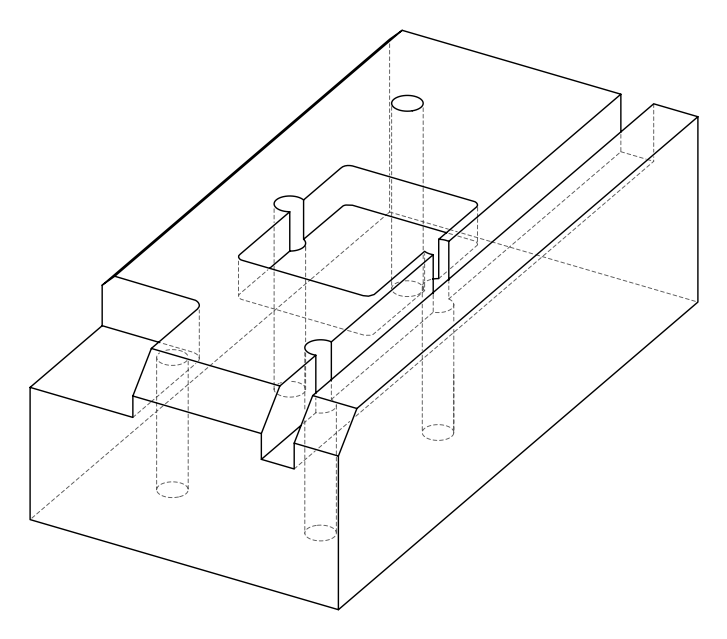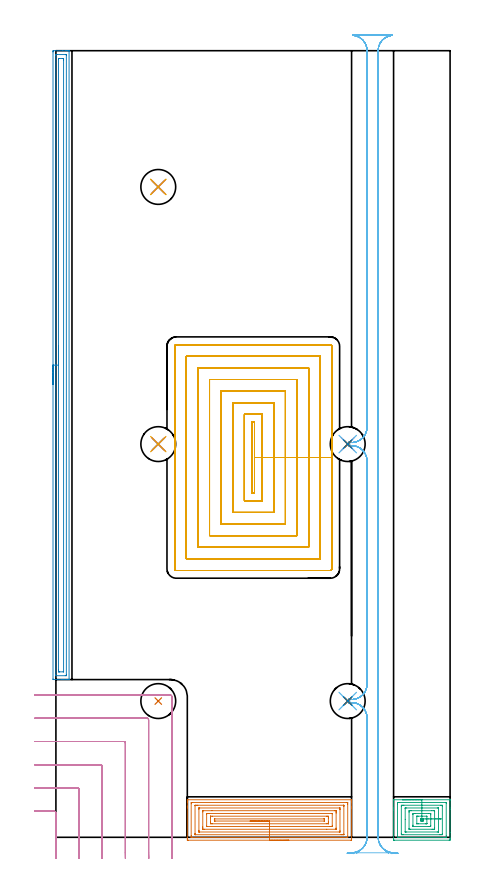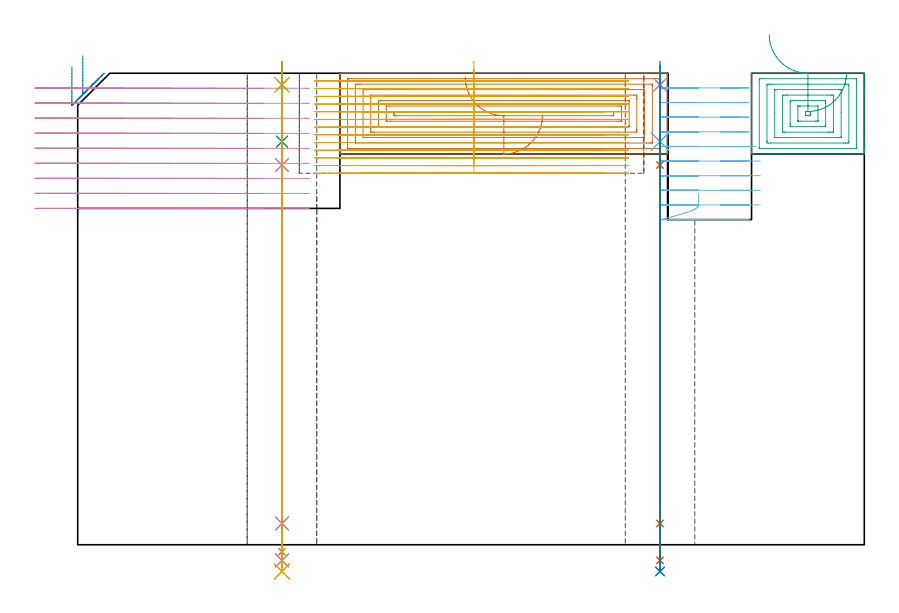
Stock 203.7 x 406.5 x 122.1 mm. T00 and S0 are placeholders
(PLAN: 23 operations, 17 tool changes, 101.3 min)
(1 AREA_MILL | FG_CHAMFER_SURFACE | UGT0205_001 | 5.72 min | 22029 mm3)
(2 AREA_MILL_1 | FG_CHAMFER_SURFACE_1 | UGT0205_001 | 8.03 min | 11369 mm3)
(3 AREA_MILL_2 | FG_CHAMFER_SURFACE_2 | UGT0205_001 | 2.15 min | 8118 mm3)
(4 MILL_CORNER_NOTCH_RECTANGULAR | CORNER_NOTCH_RECTANGULAR | NXT0201_012 | Follow Part, ap 4, ae 75% | 11.6 min | 191202 mm3)
(5 MILL_RECTANGULAR_POCKET | POCKET_RECTANGULAR_STRAIGHT | NXT0201_009 | Follow Part, ap 2, ae 75% | 49.89 min | 287664 mm3)
(6 MILL_RECTANGULAR_SLOT | SLOT_RECTANGULAR | NXT0201_012 | Follow Part, ap 4, ae 75% | 18.47 min | 340801 mm3)
(7 INDEXABLE_INSERT_DRILL_THROUGH_HOLE_FROM_SOLID | STEP1HOLE | NXT0302_007 | 0.37 min | 22157 mm3)
(8 SPOT_DRILL | STEP1HOLE_1 | NXT0321_9005460120000 | 0.05 min | 0 mm3)
(9 SPOT_DRILL_1 | STEP1HOLE_2 | NXT0321_9005460120000 | 0.05 min | 186 mm3)
(10 SPOT_DRILL_2 | STEP1HOLE_3 | NXT0321_9005460120000 | 0.05 min | 0 mm3)
(11 SPOT_DRILL_3 | STEP1HOLE_4 | NXT0321_9005460120000 | 0.05 min | 113 mm3)
(12 DRILL_BLIND_HOLE_INTO_CENTER | STEP1HOLE_1 | NXT0301_089 | 0.08 min | 0 mm3)
(13 GUN_DRILL_THROUGH_HOLE | STEP1HOLE_1 | UGT0307_008 | 0.61 min | 8080 mm3)
(14 DRILL_TO_ENLARGE_THROUGH_HOLE | STEP1HOLE_1 | UGT0301_046 | 0.53 min | 13999 mm3)
(15 DRILL_BLIND_HOLE_INTO_CENTER_1 | STEP1HOLE_2 | NXT0301_089 | 0.08 min | 1491 mm3)
(16 GUN_DRILL_THROUGH_HOLE_1 | STEP1HOLE_2 | UGT0307_008 | 0.61 min | 9973 mm3)
(17 DRILL_TO_ENLARGE_THROUGH_HOLE_1 | STEP1HOLE_2 | UGT0301_046 | 0.53 min | 18081 mm3)
(18 DRILL_BLIND_HOLE_INTO_CENTER_2 | STEP1HOLE_3 | NXT0301_089 | 0.08 min | 0 mm3)
(19 GUN_DRILL_THROUGH_HOLE_2 | STEP1HOLE_3 | UGT0307_008 | 0.61 min | 7971 mm3)
(20 DRILL_TO_ENLARGE_THROUGH_HOLE_2 | STEP1HOLE_3 | UGT0301_046 | 0.53 min | 13704 mm3)
(21 DRILL_BLIND_HOLE_INTO_CENTER_3 | STEP1HOLE_4 | NXT0301_089 | 0.08 min | 1562 mm3)
(22 GUN_DRILL_THROUGH_HOLE_3 | STEP1HOLE_4 | UGT0307_008 | 0.61 min | 10034 mm3)
(23 DRILL_TO_ENLARGE_THROUGH_HOLE_3 | STEP1HOLE_4 | UGT0301_046 | 0.53 min | 19232 mm3)
(TOOL UGT0205_001 | Chamfer Mill 20 x 3 x 45 deg. | D20 FL50 Z2)
(TOOL NXT0201_012 | ENDMILL 16mm [2P460-1600-NA 1630] | D16 FL38 Z6)
(TOOL NXT0201_009 | ENDMILL 8mm [2P460-0800-NA 1630] | D8 FL26 Z6)
(TOOL NXT0302_007 | Index. Insert Drill 18mm [880-D1800L25-05] | D18 PA176 FL90 Z2)
(TOOL NXT0321_9005460120000 | NC Spot Drill, 142deg, 12mm, Carbide, Uncoated | D12 PA142 FL30 Z2)
(TOOL NXT0301_089 | Carbide Drill 11.8mm [860.1-1180-035A1-MM 2214] | D11.8 PA140 FL55 Z2)
(TOOL UGT0307_008 | Gun Drill 11 mm | D11 PA130 FL24 Z1)
(TOOL UGT0301_046 | Twist Drill 18 mm | D18 PA118 FL130 Z2)
(OP 1 AREA_MILL)
G17 G21 G94 G90
T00 M6
G54
G17 G0 G90 X120.35 Y-1.5 S1061 M3
G43 Z132.1 H0
Z111.2
G94 G1 X120.312 Z110.328 F250.
X120.198 Z109.463
X120.009 Z108.612
X119.747 Z107.78
X119.413 Z106.974
X119.01 Z106.2
X118.542 Z105.464
X118.01 Z104.772
X117.421 Z104.129
X116.778 Z103.54
X116.086 Z103.008
X115.35 Z102.54
X114.576 Z102.137
X113.77 Z101.803
X112.938 Z101.541
X112.086 Z101.352
X111.222 Z101.238
X110.35 Z101.2
X68.482 Y-1.499 Z101.201
X67.907 Y-1.491 Z101.205
X67.903 Y-1.46 Z101.237
X67.901 Y-0.879 Z101.818
X67.9 Y-0.295 Z102.402
Y15.205 Z117.899
Y15.824 Z118.521
Y16.098 Z118.795
Y17.886 Z120.581
Y18.435 Z121.134
Y19.019 Z121.717
X67.907 Y19.349 Z122.041
X67.91 Y19.397 Z122.088
X68.037 Y19.4 Z122.1
X152.663
X152.79 Y19.397 Z122.088
X152.799 Y19.35 Z122.041
Y19.347 Z122.038
X152.8 Y19.018 Z121.717
Y18.435 Z121.134
Y17.886 Z120.581
Y15.824 Z118.521
Y15.205 Z117.899
Y-0.879 Z101.818
X152.798 Y-1.191 Z101.506
X152.79 Y-1.492 Z101.205
X152.49 Y-1.499 Z101.199
X110.35 Y-1.5 Z101.2
Y-0.086 Z102.614
X70.264
X70.164 Y-0.085 Z102.615
X69.965 Y-0.081 Z102.619
X69.914 Y-0.079 Z102.621
X69.91 Y-0.068 Z102.632
X69.905 Y-0.038 Z102.663
X69.902 Y0.014 Z102.714
X69.9 Y0.379 Z103.079
Y0.908 Z103.608
X69.901 Y17.356 Z120.056
X69.908 Y17.886 Z120.586
X69.91 Y17.97 Z120.67
X70.065 Y17.979 Z120.679
X70.166 Y17.984 Z120.684
X70.264 Y17.985 Z120.685
X150.436
X150.536
X150.735 Y17.981 Z120.681
X150.786 Y17.979 Z120.679
X150.79 Y17.968 Z120.668
X150.795 Y17.937 Z120.637
X150.798 Y17.886 Z120.586
X150.8 Y17.521 Z120.221
Y16.992 Z119.692
X150.799 Y0.544 Z103.244
X150.792 Y0.014 Z102.714
X150.79 Y-0.07 Z102.63
X150.635 Y-0.08 Z102.62
X150.534 Y-0.084 Z102.616
X150.436 Y-0.085 Z102.615
X110.35 Y-0.086 Z102.614
Y1.328 Z104.028
X71.978 Y1.329 Z104.029
X71.937 Y1.33 Z104.03
X71.915 Y1.332 Z104.032
X71.911 Y1.333 Z104.033
X71.908 Y1.364 Z104.064
X71.902 Y1.656 Z104.356
X71.9 Y1.802 Z104.502
Y1.948 Z104.648
Y16.244 Z118.944
X71.902 Y16.39 Z119.09
X71.906 Y16.487 Z119.187
X71.91 Y16.56 Z119.26
X71.93 Y16.565 Z119.265
X72.046 Y16.567 Z119.267
X72.466 Y16.57 Z119.27
X72.936 Y16.571 Z119.271
X73.355 Y16.572 Z119.272
X148.722 Y16.571 Z119.271
X148.763 Y16.57 Z119.27
X148.785 Y16.568 Z119.268
X148.789 Y16.566 Z119.266
X148.792 Y16.536 Z119.236
X148.798 Y16.244 Z118.944
X148.8 Y16.098 Z118.798
Y15.953 Z118.653
Y1.656 Z104.356
X148.798 Y1.51 Z104.21
X148.794 Y1.412 Z104.112
X148.79 Y1.34 Z104.04
X148.77 Y1.335 Z104.035
X148.654 Y1.333 Z104.033
X148.234 Y1.329 Z104.029
X147.764
X147.345 Y1.328 Z104.028
X110.35
Y2.743 Z105.443
X74.076
X73.977 Y2.745 Z105.445
X73.928 Y2.747 Z105.447
X73.912 Y2.749 Z105.449
X73.91 Y2.765 Z105.465
X73.9 Y3.515 Z106.215
Y3.589 Z106.289
Y14.311 Z117.011
X73.906 Y15.126 Z117.826
X73.911 Y15.151 Z117.851
X73.928 Y15.153 Z117.853
X73.98 Y15.155 Z117.855
X74.085 Y15.157 Z117.857
X74.296
X146.624
X146.723 Y15.155 Z117.855
X146.772 Y15.153 Z117.853
X146.788 Y15.151 Z117.851
X146.79 Y15.135 Z117.835
X146.8 Y14.385 Z117.085
Y14.311 Z117.011
Y3.589 Z106.289
X146.794 Y2.774 Z105.474
X146.789 Y2.749 Z105.449
X146.772 Y2.747 Z105.447
X146.72 Y2.745 Z105.445
X146.615 Y2.743 Z105.443
X146.404
X110.35
Y4.157 Z106.857
X76.824
X76.5 Y4.158 Z106.858
X75.929 Y4.161 Z106.861
X75.916 Y4.163 Z106.863
X75.906 Y4.184 Z106.884
X75.903 Y4.482 Z107.182
X75.9 Y5.083 Z107.783
Y5.376 Z108.076
Y13.125 Z115.825
X75.903 Y13.418 Z116.118
X75.908 Y13.718 Z116.418
X75.909 Y13.732 Z116.432
X75.925 Y13.736 Z116.436
X75.981 Y13.74 Z116.44
X76.067 Y13.742 Z116.442
X80.655 Y13.743 Z116.443
X143.876
X144.2 Y13.742 Z116.442
X144.771 Y13.739 Z116.439
X144.783 Y13.737 Z116.437
X144.793 Y13.716 Z116.416
X144.797 Y13.418 Z116.118
X144.8 Y12.817 Z115.517
Y12.524 Z115.224
Y4.775 Z107.475
X144.797 Y4.482 Z107.182
X144.792 Y4.182 Z106.882
X144.791 Y4.168 Z106.868
X144.775 Y4.164 Z106.864
X144.719 Y4.16 Z106.86
X144.633 Y4.158 Z106.858
X139.969 Y4.157 Z106.857
X110.35
Y5.571 Z108.271
X78.281 Y5.572 Z108.272
X78.085 Y5.573 Z108.273
X77.943 Y5.576 Z108.276
X77.914 Y5.578 Z108.278
X77.909 Y5.595 Z108.295
X77.905 Y5.62 Z108.32
X77.901 Y5.757 Z108.457
X77.9 Y12.013 Z114.713
X77.902 Y12.14 Z114.84
X77.905 Y12.242 Z114.942
X77.91 Y12.309 Z115.009
X77.918 Y12.323 Z115.023
X77.934 Y12.324 Z115.024
X78.281 Y12.328 Z115.028
X78.476 Y12.329 Z115.029
X79.172
X142.419 Y12.328 Z115.028
X142.615 Y12.327 Z115.027
X142.757 Y12.324 Z115.024
X142.785 Y12.322 Z115.022
X142.791 Y12.305 Z115.005
X142.795 Y12.28 Z114.98
X142.799 Y12.143 Z114.843
X142.8 Y5.887 Z108.587
X142.798 Y5.76 Z108.46
X142.795 Y5.658 Z108.358
X142.79 Y5.591 Z108.291
X142.782 Y5.577 Z108.277
X142.766 Y5.576 Z108.276
X142.419 Y5.572 Z108.272
X142.224 Y5.571 Z108.271
X141.528
X110.35
Y6.985 Z109.685
X80.954 Y6.986 Z109.686
X80.236 Y6.989 Z109.689
X80.063 Y6.992 Z109.692
X79.91 Y7.006 Z109.706
X79.905 Y7.163 Z109.863
X79.901 Y7.325 Z110.025
X79.9 Y8.056 Z110.756
Y10.007 Z112.707
X79.903 Y10.737 Z113.437
X79.907 Y10.893 Z113.593
X79.915 Y10.908 Z113.608
X79.931 Y10.911 Z113.611
X79.974 Y10.914 Z113.614
X80.063
X80.777 Y10.915 Z113.615
X139.746 Y10.914 Z113.614
X140.464 Y10.911 Z113.611
X140.637 Y10.908 Z113.608
X140.79 Y10.894 Z113.594
X140.795 Y10.737 Z113.437
X140.799 Y10.575 Z113.275
X140.8 Y9.844 Z112.544
Y7.893 Z110.593
X140.797 Y7.163 Z109.863
X140.793 Y7.007 Z109.707
X140.785 Y6.992 Z109.692
X140.769 Y6.989 Z109.689
X140.726 Y6.986 Z109.686
X140.637
X139.924 Y6.985 Z109.685
X110.35
Y8.4 Z111.1
X82.393
X82.02 Y8.402 Z111.102
X81.944 Y8.404 Z111.104
X81.915 Y8.406 Z111.106
X81.91 Y8.439 Z111.139
X81.906 Y8.53 Z111.23
X81.9 Y8.894 Z111.594
Y8.95 Z111.65
X81.904 Y9.369 Z112.069
X81.908 Y9.473 Z112.173
X81.91 Y9.493 Z112.193
X81.938 Y9.495 Z112.195
X82.004 Y9.498 Z112.198
X82.187 Y9.5 Z112.2
X138.307
X138.68 Y9.498 Z112.198
X138.756 Y9.496 Z112.196
X138.785 Y9.494 Z112.194
X138.79 Y9.461 Z112.161
X138.794 Y9.37 Z112.07
X138.8 Y9.006 Z111.706
Y8.95 Z111.65
X138.796 Y8.531 Z111.231
X138.792 Y8.427 Z111.127
X138.79 Y8.407 Z111.107
X138.762 Y8.405 Z111.105
X138.696 Y8.402 Z111.102
X138.513 Y8.4 Z111.1
X110.35
X109.478 Z111.138
X108.614 Z111.251
X107.762 Z111.44
X106.93 Z111.703
X106.124 Z112.036
X105.35 Z112.439
X104.614 Z112.908
X103.922 Z113.439
X103.279 Z114.028
X102.69 Z114.672
X102.158 Z115.364
X101.69 Z116.1
X101.287 Z116.873
X100.953 Z117.679
X100.691 Z118.511
X100.502 Z119.363
X100.388 Z120.228
X100.35 Z121.1
G0 Z132.1
M5
M2
(OP 2 AREA_MILL_1)
G17 G21 G94 G90
T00 M6
G54
G17 G0 G90 X-1.5 Y234. S1061 M3
G43 Z132.1 H0
Z123.8
G94 G1 Y234.038 Z122.928 F250.
Y234.152 Z122.064
Y234.341 Z121.212
Y234.603 Z120.38
Y234.937 Z119.574
Y235.34 Z118.8
Y235.808 Z118.064
Y236.34 Z117.372
Y236.929 Z116.729
Y237.572 Z116.14
Y238.264 Z115.609
Y239. Z115.14
Y239.774 Z114.737
Y240.58 Z114.403
Y241.412 Z114.141
Y242.264 Z113.952
Y243.128 Z113.838
Y244. Z113.8
Y405.869
X-1.497 Y406.178 Z113.802
X-1.492 Y406.49 Z113.806
X-1.176 Y406.5 Z114.121
X3.541 Z118.836
X4.956 Z120.253
X5.323 Z120.618
X6.057 Z121.357
X6.318 Z121.617
X6.744 Y406.493 Z122.036
X6.797 Y406.49 Z122.088
X6.8 Y406.316 Z122.1
Y81.684
X6.797 Y81.51 Z122.088
X6.744 Y81.507 Z122.036
X6.317 Y81.5 Z121.617
X6.057 Z121.357
X5.323 Z120.618
X4.065 Z119.362
X3.541 Z118.836
X2.821 Z118.116
X-1.176 Z114.121
X-1.492 Y81.51 Z113.806
X-1.499 Y81.824 Z113.799
X-1.5 Y244. Z113.8
X-0.086 Z115.214
Y404.143
X-0.085 Y404.206 Z115.215
X-0.079 Y404.331 Z115.221
X-0.069 Y404.491 Z115.231
X-0.023 Y404.493 Z115.277
X0.45 Y404.499 Z115.75
X4.905 Z120.205
X5.323 Y404.493 Z120.623
X5.376 Y404.49 Z120.676
X5.383 Y404.268 Z120.683
X5.385 Y404.143 Z120.685
X5.386 Y404.08 Z120.686
Y83.857
X5.385 Y83.794 Z120.685
X5.379 Y83.669 Z120.679
X5.369 Y83.51 Z120.669
X5.323 Y83.507 Z120.623
X4.85 Y83.501 Z120.15
X0.395 Z115.695
X-0.023 Y83.507 Z115.277
X-0.076 Y83.51 Z115.224
X-0.083 Y83.731 Z115.217
X-0.085 Y83.857 Z115.215
X-0.086 Y83.92 Z115.214
Y244.
X1.328 Z116.628
X1.329 Y402.291 Z116.629
X1.33 Y402.399 Z116.63
X1.332 Y402.453 Z116.632
X1.335 Y402.475 Z116.635
X1.346 Y402.49 Z116.646
X1.553 Y402.498 Z116.853
X3.333 Y402.5 Z118.633
X3.541 Y402.499 Z118.841
X3.749 Y402.495 Z119.049
X3.887 Y402.49 Z119.187
X3.965 Y402.479 Z119.265
X3.967 Y402.435 Z119.267
X3.969 Y402.291 Z119.269
X3.971 Y401.86 Z119.271
Y401.397
Y85.709
X3.97 Y85.601 Z119.27
X3.968 Y85.547 Z119.268
X3.965 Y85.525 Z119.265
X3.954 Y85.51 Z119.254
X3.747 Y85.502 Z119.047
X1.967 Y85.5 Z117.267
X1.759 Y85.501 Z117.059
X1.551 Y85.505 Z116.851
X1.413 Y85.51 Z116.713
X1.335 Y85.521 Z116.635
X1.333 Y85.565 Z116.633
X1.33 Y85.709 Z116.63
X1.329 Y86.14 Z116.629
X1.328 Y86.603 Z116.628
Y244.
Y244.872 Z116.667
Y245.736 Z116.78
Y246.588 Z116.969
Y247.42 Z117.232
Y248.226 Z117.565
Y249. Z117.968
Y249.736 Z118.437
Y250.428 Z118.968
Y251.071 Z119.557
Y251.66 Z120.201
Y252.192 Z120.893
Y252.66 Z121.628
Y253.063 Z122.402
Y253.397 Z123.208
Y253.659 Z124.04
Y253.848 Z124.892
Y253.962 Z125.757
Y254. Z126.628
G0 Z132.1
M5
M2
(OP 3 AREA_MILL_2)
G17 G21 G94 G90
T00 M6
G54
G17 G0 G90 X179.1 Y19.4 S1061 M3
G43 Z132.1 H0
G94 G1 X179.138 Z131.228 F250.
X179.252 Z130.363
X179.441 Z129.512
X179.703 Z128.68
X180.037 Z127.874
X180.44 Z127.1
X180.909 Z126.364
X181.44 Z125.672
X182.029 Z125.029
X182.672 Z124.44
X183.364 Z123.908
X184.1 Z123.44
X184.874 Z123.037
X185.68 Z122.703
X186.512 Z122.441
X187.364 Z122.252
X188.228 Z122.138
X189.1 Z122.1
X203.669
X203.691 Y19.394 Z122.092
X203.695 Y19.39 Z122.087
X203.7 Y19.312 Z122.011
Y15.142 Z117.841
Y14.311 Z117.004
Y2.44 Z105.136
Y-0.464 Z102.232
X203.699 Y-0.879 Z101.816
X203.698 Y-1.355 Z101.34
X203.695 Y-1.491 Z101.205
X203.227 Y-1.5 Z101.2
X174.973
X174.699 Y-1.496 Z101.202
X174.51 Y-1.491 Z101.205
X174.5 Y-1.294 Z101.401
Y13.833 Z116.527
Y14.311 Z117.004
Y15.142 Z117.841
Y19.313 Z122.012
X174.505 Y19.39 Z122.087
X174.509 Y19.394 Z122.092
X174.531 Y19.4 Z122.1
X189.1
Y17.986 Z120.686
X201.561 Y17.985 Z120.685
X201.626 Y17.983 Z120.683
X201.677 Y17.979 Z120.679
X201.691 Y17.975 Z120.675
X201.693 Y17.965 Z120.665
X201.697 Y17.886 Z120.586
X201.7 Y17.644 Z120.344
Y0.667 Z103.367
X201.696 Y0.014 Z102.714
X201.693 Y-0.045 Z102.655
X201.691 Y-0.071 Z102.629
X201.658 Y-0.079 Z102.621
X201.558 Y-0.083 Z102.617
X201.462 Y-0.084 Z102.616
X200.678 Y-0.086 Z102.614
X176.739
X176.639 Y-0.085 Z102.615
X176.574 Y-0.083 Z102.617
X176.523 Y-0.079 Z102.621
X176.509 Y-0.075 Z102.625
X176.507 Y-0.065 Z102.635
X176.503 Y0.014 Z102.714
X176.5 Y0.256 Z102.956
Y17.233 Z119.933
X176.504 Y17.886 Z120.586
X176.507 Y17.945 Z120.645
X176.509 Y17.971 Z120.671
X176.542 Y17.979 Z120.679
X176.642 Y17.983 Z120.683
X176.739 Y17.984 Z120.684
X177.522 Y17.986 Z120.686
X189.1
Y16.572 Z119.272
X198.813 Y16.571 Z119.271
X199.23 Y16.57 Z119.27
X199.696 Y16.564 Z119.264
X199.7 Y16.098 Z118.798
Y1.802 Z104.502
X199.696 Y1.335 Z104.035
X199.278 Y1.33 Z104.03
X198.813 Y1.329 Z104.029
X198.397 Y1.328 Z104.028
X179.387 Y1.329 Z104.029
X178.97 Y1.33 Z104.03
X178.504 Y1.335 Z104.035
X178.5 Y1.802 Z104.502
Y1.806 Z104.506
Y16.098 Z118.798
X178.504 Y16.564 Z119.264
X178.922 Y16.57 Z119.27
X179.387 Y16.571 Z119.271
X179.803 Y16.572 Z119.272
X189.1
Y15.157 Z117.857
X197.094
X197.476 Y15.156 Z117.856
X197.666 Y15.153 Z117.853
X197.684 Y15.151 Z117.851
X197.69 Y15.141 Z117.841
X197.696 Y15.105 Z117.805
X197.699 Y15.052 Z117.752
X197.7 Y9.182 Z111.882
Y2.928 Z105.628
X197.698 Y2.833 Z105.533
X197.694 Y2.775 Z105.475
X197.69 Y2.749 Z105.449
X197.673 Y2.748 Z105.448
X197.465 Y2.745 Z105.445
X197.047 Y2.743 Z105.443
X181.106
X180.724 Y2.744 Z105.444
X180.534 Y2.747 Z105.447
X180.516 Y2.749 Z105.449
X180.51 Y2.759 Z105.459
X180.504 Y2.795 Z105.495
X180.501 Y2.848 Z105.548
X180.5 Y9.281 Z111.981
Y14.972 Z117.672
X180.502 Y15.067 Z117.767
X180.506 Y15.125 Z117.825
X180.51 Y15.151 Z117.851
X180.528 Y15.152 Z117.852
X180.735 Y15.155 Z117.855
X181.153 Y15.157 Z117.857
X189.1
Y13.743 Z116.443
X194.076
X194.959
X195.281 Y13.742 Z116.442
X195.602 Y13.738 Z116.438
X195.685 Y13.736 Z116.436
X195.691 Y13.672 Z116.372
X195.697 Y13.559 Z116.259
X195.699 Y13.418 Z116.118
X195.7 Y4.952 Z107.652
X195.697 Y4.482 Z107.182
X195.694 Y4.27 Z106.97
X195.69 Y4.17 Z106.87
X195.596 Y4.163 Z106.863
X195.281 Y4.16 Z106.86
X194.719 Y4.157 Z106.857
X194.398
X183.241
X182.919 Y4.158 Z106.858
X182.598 Y4.162 Z106.862
X182.515 Y4.164 Z106.864
X182.509 Y4.228 Z106.928
X182.503 Y4.341 Z107.041
X182.501 Y4.482 Z107.182
X182.5 Y12.948 Z115.648
X182.502 Y13.418 Z116.118
X182.506 Y13.63 Z116.33
X182.51 Y13.73 Z116.43
X182.604 Y13.737 Z116.437
X182.919 Y13.74 Z116.44
X183.481 Y13.743 Z116.443
X183.802
X189.1
Y12.329 Z115.029
X192.632
X193.515
X193.613 Y12.328 Z115.028
X193.673 Y12.325 Z115.025
X193.682 Y12.323 Z115.023
X193.69 Y12.299 Z114.999
X193.694 Y12.193 Z114.893
X193.699 Y11.818 Z114.518
X193.7 Y11.631 Z114.331
X193.699 Y6.083 Z108.783
X193.692 Y5.895 Z108.595
X193.678 Y5.578 Z108.278
X193.515 Y5.574 Z108.274
X193.321 Y5.572 Z108.272
X192.632 Y5.571 Z108.271
X192.439
X184.685
X184.587 Y5.572 Z108.272
X184.527 Y5.575 Z108.275
X184.518 Y5.577 Z108.277
X184.51 Y5.601 Z108.301
X184.506 Y5.707 Z108.407
X184.501 Y6.082 Z108.782
X184.5 Y6.269 Z108.969
X184.501 Y11.817 Z114.517
X184.508 Y12.005 Z114.705
X184.522 Y12.322 Z115.022
X184.685 Y12.326 Z115.026
X184.879 Y12.328 Z115.028
X185.568 Y12.329 Z115.029
X185.761
X189.1
Y10.915 Z113.615
X191.646 Y10.914 Z113.614
X191.658 Y10.913 Z113.613
X191.69 Y10.907 Z113.607
X191.699 Y10.788 Z113.488
X191.7 Y7.163 Z109.863
X191.698 Y7.057 Z109.757
X191.694 Y7.006 Z109.706
X191.691 Y6.997 Z109.697
X191.667 Y6.992 Z109.692
X191.568 Y6.989 Z109.689
X191.217 Y6.986 Z109.686
X191.041 Y6.985 Z109.685
X187.334
X186.626
X186.554 Y6.986 Z109.686
X186.542 Y6.987 Z109.687
X186.51 Y6.993 Z109.693
X186.501 Y7.112 Z109.812
X186.5 Y10.737 Z113.437
X186.502 Y10.843 Z113.543
X186.506 Y10.894 Z113.594
X186.509 Y10.903 Z113.603
X186.534 Y10.908 Z113.608
X186.632 Y10.911 Z113.611
X186.983 Y10.914 Z113.614
X187.159 Y10.915 Z113.615
X189.1
Y9.499 Z112.199
X189.442 Y9.497 Z112.197
X189.675 Y9.493 Z112.193
X189.693 Y9.244 Z111.944
X189.698 Y8.95 Z111.65
X189.699 Y8.646 Z111.346
X189.697 Y8.495 Z111.195
X189.692 Y8.419 Z111.119
X189.69 Y8.406 Z111.106
X189.679 Y8.404 Z111.104
X189.642 Y8.402 Z111.102
X189.1 Y8.401 Z111.101
X188.758 Y8.403 Z111.103
X188.525 Y8.406 Z111.106
X188.507 Y8.656 Z111.356
X188.502 Y8.95 Z111.65
X188.501 Y9.254 Z111.954
X188.503 Y9.405 Z112.105
X188.507 Y9.481 Z112.181
X188.51 Y9.494 Z112.194
X188.521 Y9.496 Z112.196
X188.558 Y9.498 Z112.198
X189.1 Y9.499 Z112.199
X189.972 Y9.5 Z112.238
X190.836 Z112.352
X191.688 Y9.501 Z112.542
X192.52 Z112.805
X193.325 Y9.502 Z113.139
X194.099 Y9.503 Z113.542
X194.834 Z114.012
X195.526 Y9.504 Z114.543
X196.169 Z115.133
X196.758 Y9.505 Z115.777
X197.288 Z116.469
X197.756 Z117.205
X198.159 Y9.506 Z117.98
X198.492 Z118.786
X198.754 Z119.618
X198.942 Z120.47
X199.055 Z121.335
X199.092 Z122.206
G0 Z132.1
M5
M2
(OP 4 MILL_CORNER_NOTCH_RECTANGULAR)
G17 G21 G94 G90
T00 M6
G54
G17 G0 G90 X-0.087 Y-10.999 S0 M3
G43 Z132.1 H1
Z118.211
G94 G1 X-0.099 Y-7.999 F250.
X-0.1 Y-7.746 F500.
Y12.705
G3 X-0.895 Y13.5 R0.8
G1 X-8.
X-11. F250.
G0 Z132.1
X11.917 Y-11.
Z118.211
G1 X11.901 Y-8.
X11.9 Y-7.746 F500.
Y24.705
G3 X11.105 Y25.5 R0.8
G1 X-8.
X-11. F250.
G0 Z132.1
X23.922 Y-11.
Z118.211
G1 X23.901 Y-8.
X23.9 Y-7.746 F500.
Y36.705
G3 X23.105 Y37.5 R0.8
G1 X-8.
X-11. F250.
G0 Z132.1
X35.933 Y-11.
Z118.211
G1 X35.901 Y-8.
G2 X35.9 Y-7.746 R24. F500.
G1 Y48.704
G3 X35.104 Y49.5 R0.8
G1 X-8.
X-11. F250.
G0 Z132.1
X47.966 Y-10.999
Z118.211
G1 X47.903 Y-8.
G2 X47.9 Y-7.746 R12. F500.
G1 Y60.704
G3 X47.104 Y61.5 R0.8
G1 X-8.
X-11. F250.
G0 Z132.1
X59.9 Y-10.746
Z118.211
G1 Y-7.746
Y72.704 F500.
G3 X59.104 Y73.5 R0.8
G1 X-8.
X-11. F250.
G0 Z132.1
X-0.087 Y-10.999
Z114.322
G1 X-0.099 Y-7.999
X-0.1 Y-7.746 F500.
Y12.705
G3 X-0.895 Y13.5 R0.8
G1 X-8.
X-11. F250.
G0 Z132.1
X11.917 Y-11.
Z114.322
G1 X11.901 Y-8.
X11.9 Y-7.746 F500.
Y24.705
G3 X11.105 Y25.5 R0.8
G1 X-8.
X-11. F250.
G0 Z132.1
X23.922 Y-11.
Z114.322
G1 X23.901 Y-8.
X23.9 Y-7.746 F500.
Y36.705
G3 X23.105 Y37.5 R0.8
G1 X-8.
X-11. F250.
G0 Z132.1
X35.933 Y-11.
Z114.322
G1 X35.901 Y-8.
G2 X35.9 Y-7.746 R24. F500.
G1 Y48.704
G3 X35.104 Y49.5 R0.8
G1 X-8.
X-11. F250.
G0 Z132.1
X47.966 Y-10.999
Z114.322
G1 X47.903 Y-8.
G2 X47.9 Y-7.746 R12. F500.
G1 Y60.704
G3 X47.104 Y61.5 R0.8
G1 X-8.
X-11. F250.
G0 Z132.1
X59.9 Y-10.746
Z114.322
G1 Y-7.746
Y72.704 F500.
G3 X59.104 Y73.5 R0.8
G1 X-8.
X-11. F250.
G0 Z132.1
X-0.087 Y-10.999
Z110.433
G1 X-0.099 Y-7.999
G2 X-0.1 Y-7.749 R60. F500.
G1 Y12.705
G3 X-0.895 Y13.5 R0.8
G1 X-8.
X-11. F250.
G0 Z132.1
X11.916 Y-11.
Z110.433
G1 X11.901 Y-8.
G2 X11.9 Y-7.749 R48. F500.
G1 Y24.705
G3 X11.105 Y25.5 R0.8
G1 X-8.
X-11. F250.
G0 Z132.1
X23.922 Y-11.
Z110.433
G1 X23.901 Y-8.
G2 X23.9 Y-7.749 R36. F500.
G1 Y36.705
G3 X23.105 Y37.5 R0.8
G1 X-8.
X-11. F250.
G0 Z132.1
X35.933 Y-11.
Z110.433
G1 X35.901 Y-8.
G2 X35.9 Y-7.749 R24. F500.
G1 Y48.704
G3 X35.104 Y49.5 R0.8
G1 X-8.
X-11. F250.
G0 Z132.1
X47.965 Y-10.999
Z110.433
G1 X47.903 Y-8.
G2 X47.9 Y-7.749 R12. F500.
G1 Y60.704
G3 X47.104 Y61.5 R0.8
G1 X-8.
X-11. F250.
G0 Z132.1
X59.9 Y-10.749
Z110.433
G1 Y-7.749
Y72.704 F500.
G3 X59.104 Y73.5 R0.8
G1 X-8.
X-11. F250.
G0 Z132.1
X-0.1 Y-10.999
Z106.544
G1 Y-7.999
Y12.705 F500.
G3 X-0.895 Y13.5 R0.8
G1 X-8.
X-11. F250.
G0 Z132.1
X11.9 Y-11.
Z106.544
G1 Y-8.
Y24.705 F500.
G3 X11.105 Y25.5 R0.8
G1 X-8.
X-11. F250.
G0 Z132.1
X23.9 Y-11.
Z106.544
G1 Y-8.
Y36.705 F500.
G3 X23.105 Y37.5 R0.8
G1 X-8.
X-11. F250.
G0 Z132.1
X35.9 Y-11.
Z106.544
G1 Y-8.
Y48.704 F500.
G3 X35.104 Y49.5 R0.8
G1 X-8.
X-11. F250.
G0 Z132.1
X47.9 Y-11.
Z106.544
G1 Y-8.
Y60.704 F500.
G3 X47.104 Y61.5 R0.8
G1 X-8.
X-11. F250.
G0 Z132.1
X59.9 Y-11.
Z106.544
G1 Y-8.
Y72.704 F500.
G3 X59.104 Y73.5 R0.8
G1 X-8.
X-11. F250.
G0 Z132.1
X-0.1 Y-10.999
Z102.656
G1 Y-7.999
Y12.705 F500.
G3 X-0.895 Y13.5 R0.8
G1 X-8.
X-11. F250.
G0 Z132.1
X11.9 Y-11.
Z102.656
G1 Y-8.
Y24.705 F500.
G3 X11.105 Y25.5 R0.8
G1 X-8.
X-11. F250.
G0 Z132.1
X23.9 Y-11.
Z102.656
G1 Y-8.
Y36.705 F500.
G3 X23.105 Y37.5 R0.8
G1 X-8.
X-11. F250.
G0 Z132.1
X35.9 Y-11.
Z102.656
G1 Y-8.
Y48.704 F500.
G3 X35.104 Y49.5 R0.8
G1 X-8.
X-11. F250.
G0 Z132.1
X47.9 Y-11.
Z102.656
G1 Y-8.
Y60.704 F500.
G3 X47.104 Y61.5 R0.8
G1 X-8.
X-11. F250.
G0 Z132.1
X59.9 Y-11.
Z102.656
G1 Y-8.
Y72.704 F500.
G3 X59.104 Y73.5 R0.8
G1 X-8.
X-11. F250.
G0 Z132.1
X-0.1 Y-10.999
Z98.767
G1 Y-7.999
Y12.705 F500.
G3 X-0.895 Y13.5 R0.8
G1 X-8.
X-11. F250.
G0 Z132.1
X11.9 Y-11.
Z98.767
G1 Y-8.
Y24.705 F500.
G3 X11.105 Y25.5 R0.8
G1 X-8.
X-11. F250.
G0 Z132.1
X23.9 Y-11.
Z98.767
G1 Y-8.
Y36.705 F500.
G3 X23.105 Y37.5 R0.8
G1 X-8.
X-11. F250.
G0 Z132.1
X35.9 Y-11.
Z98.767
G1 Y-8.
Y48.704 F500.
G3 X35.104 Y49.5 R0.8
G1 X-8.
X-11. F250.
G0 Z132.1
X47.9 Y-11.
Z98.767
G1 Y-8.
Y60.704 F500.
G3 X47.104 Y61.5 R0.8
G1 X-8.
X-11. F250.
G0 Z132.1
X59.9 Y-11.
Z98.767
G1 Y-8.
Y72.704 F500.
G3 X59.104 Y73.5 R0.8
G1 X-8.
X-11. F250.
G0 Z132.1
X-0.1 Y-10.999
Z94.878
G1 Y-7.999
Y12.705 F500.
G3 X-0.895 Y13.5 R0.8
G1 X-8.
X-11. F250.
G0 Z132.1
X11.9 Y-11.
Z94.878
G1 Y-8.
Y24.705 F500.
G3 X11.105 Y25.5 R0.8
G1 X-8.
X-11. F250.
G0 Z132.1
X23.9 Y-11.
Z94.878
G1 Y-8.
Y36.705 F500.
G3 X23.105 Y37.5 R0.8
G1 X-8.
X-11. F250.
G0 Z132.1
X35.9 Y-11.
Z94.878
G1 Y-8.
Y48.704 F500.
G3 X35.104 Y49.5 R0.8
G1 X-8.
X-11. F250.
G0 Z132.1
X47.9 Y-11.
Z94.878
G1 Y-8.
Y60.704 F500.
G3 X47.104 Y61.5 R0.8
G1 X-8.
X-11. F250.
G0 Z132.1
X59.9 Y-11.
Z94.878
G1 Y-8.
Y72.704 F500.
G3 X59.104 Y73.5 R0.8
G1 X-8.
X-11. F250.
G0 Z132.1
X-0.1 Y-10.999
Z90.989
G1 Y-7.999
Y12.705 F500.
G3 X-0.895 Y13.5 R0.8
G1 X-8.
X-11. F250.
G0 Z132.1
X11.9 Y-11.
Z90.989
G1 Y-8.
Y24.705 F500.
G3 X11.105 Y25.5 R0.8
G1 X-8.
X-11. F250.
G0 Z132.1
X23.9 Y-11.
Z90.989
G1 Y-8.
Y36.705 F500.
G3 X23.105 Y37.5 R0.8
G1 X-8.
X-11. F250.
G0 Z132.1
X35.9 Y-11.
Z90.989
G1 Y-8.
Y48.704 F500.
G3 X35.104 Y49.5 R0.8
G1 X-8.
X-11. F250.
G0 Z132.1
X47.9 Y-11.
Z90.989
G1 Y-8.
Y60.704 F500.
G3 X47.104 Y61.5 R0.8
G1 X-8.
X-11. F250.
G0 Z132.1
X59.9 Y-11.
Z90.989
G1 Y-8.
Y72.704 F500.
G3 X59.104 Y73.5 R0.8
G1 X-8.
X-11. F250.
G0 Z132.1
X-0.1 Y-10.999
Z87.1
G1 Y-7.999
Y12.705 F500.
G3 X-0.895 Y13.5 R0.8
G1 X-8.
X-11. F250.
G0 Z132.1
X11.9 Y-11.
Z87.1
G1 Y-8.
Y24.705 F500.
G3 X11.105 Y25.5 R0.8
G1 X-8.
X-11. F250.
G0 Z132.1
X23.9 Y-11.
Z87.1
G1 Y-8.
Y36.705 F500.
G3 X23.105 Y37.5 R0.8
G1 X-8.
X-11. F250.
G0 Z132.1
X35.9 Y-11.
Z87.1
G1 Y-8.
Y48.704 F500.
G3 X35.104 Y49.5 R0.8
G1 X-8.
X-11. F250.
G0 Z132.1
X47.9 Y-11.
Z87.1
G1 Y-8.
Y60.704 F500.
G3 X47.104 Y61.5 R0.8
G1 X-8.
X-11. F250.
G0 Z132.1
X59.9 Y-11.
Z87.1
G1 Y-8.
Y72.704 F500.
G3 X59.104 Y73.5 R0.8
G1 X-8.
X-11. F250.
G0 Z132.1
M5
M2
(OP 5 MILL_RECTANGULAR_POCKET)
G17 G21 G94 G90
T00 M6
G54
G17 G0 G90 X102.318 Y177.9 S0 M3
G43 Z132.1 H1
Z125.1
G94 G1 X102.6 Z125.024 F250.
Y196.25 Z120.108
Y214.6 F500.
X101.4
Y177.9
X102.6
Y196.25
X106.6
Y218.6
X97.4
Y173.9
X106.6
Y196.25
X112.6
Y224.6
X91.4
Y167.9
X112.6
Y196.25
X118.6
Y230.6
X85.4
Y161.9
X118.6
Y196.25
X124.6
Y236.6
X79.4
Y155.9
X124.6
Y196.25
X130.6
Y242.6
X73.4
Y149.9
X130.6
Y196.25
X136.6
Y248.6
X67.4
Y143.9
X136.6
Y196.25
X142.6
Y253.8
G3 X141.8 Y254.6 R0.8
G1 X62.2
G3 X61.4 Y253.8 R0.8
G1 Y138.7
G3 X62.2 Y137.9 R0.8
G1 X141.8
G3 X142.6 Y138.7 R0.8
G1 Y196.25
Y197.25
G0 X102.318 Y177.9 Z123.108
G1 X102.6 Z123.032 F250.
Y196.25 Z118.115
Y214.6 F500.
X101.4
Y177.9
X102.6
Y196.25
X106.6
Y218.6
X97.4
Y173.9
X106.6
Y196.25
X112.6
Y224.6
X91.4
Y167.9
X112.6
Y196.25
X118.6
Y230.6
X85.4
Y161.9
X118.6
Y196.25
X124.6
Y236.6
X79.4
Y155.9
X124.6
Y196.25
X130.6
Y242.6
X73.4
Y149.9
X130.6
Y196.25
X136.6
Y248.6
X67.4
Y143.9
X136.6
Y196.25
X142.6
Y253.8
G3 X141.8 Y254.6 R0.8
G1 X62.2
G3 X61.4 Y253.8 R0.8
G1 Y138.7
G3 X62.2 Y137.9 R0.8
G1 X141.8
G3 X142.6 Y138.7 R0.8
G1 Y196.25
Y197.25
G0 X102.318 Y177.9 Z121.115
G1 X102.6 Z121.04 F250.
Y196.25 Z116.123
Y214.6 F500.
X101.4
Y177.9
X102.6
Y196.25
X106.6
Y218.6
X97.4
Y173.9
X106.6
Y196.25
X112.6
Y224.6
X91.4
Y167.9
X112.6
Y196.25
X118.6
Y230.6
X85.4
Y161.9
X118.6
Y196.25
X124.6
Y236.6
X79.4
Y155.9
X124.6
Y196.25
X130.6
Y242.6
X73.4
Y149.9
X130.6
Y196.25
X136.6
Y248.6
X67.4
Y143.9
X136.6
Y196.25
X142.6
Y253.8
G3 X141.8 Y254.6 R0.8
G1 X62.2
G3 X61.4 Y253.8 R0.8
G1 Y138.7
G3 X62.2 Y137.9 R0.8
G1 X141.8
G3 X142.6 Y138.7 R0.8
G1 Y196.25
Y197.25
G0 X102.318 Y177.9 Z119.123
G1 X102.6 Z119.048 F250.
Y196.25 Z114.131
Y214.6 F500.
X101.4
Y177.9
X102.6
Y196.25
X106.6
Y218.6
X97.4
Y173.9
X106.6
Y196.25
X112.6
Y224.6
X91.4
Y167.9
X112.6
Y196.25
X118.6
Y230.6
X85.4
Y161.9
X118.6
Y196.25
X124.6
Y236.6
X79.4
Y155.9
X124.6
Y196.25
X130.6
Y242.6
X73.4
Y149.9
X130.6
Y196.25
X136.6
Y248.6
X67.4
Y143.9
X136.6
Y196.25
X142.6
Y253.8
G3 X141.8 Y254.6 R0.8
G1 X62.2
G3 X61.4 Y253.8 R0.8
G1 Y138.7
G3 X62.2 Y137.9 R0.8
G1 X141.8
G3 X142.6 Y138.7 R0.8
G1 Y196.25
Y197.25
G0 X102.318 Y177.9 Z117.131
G1 X102.6 Z117.055 F250.
Y196.25 Z112.138
Y214.6 F500.
X101.4
Y177.9
X102.6
Y196.25
X106.6
Y218.6
X97.4
Y173.9
X106.6
Y196.25
X112.6
Y224.6
X91.4
Y167.9
X112.6
Y196.25
X118.6
Y230.6
X85.4
Y161.9
X118.6
Y196.25
X124.6
Y236.6
X79.4
Y155.9
X124.6
Y196.25
X130.6
Y242.6
X73.4
Y149.9
X130.6
Y196.25
X136.6
Y248.6
X67.4
Y143.9
X136.6
Y196.25
X142.6
Y253.8
G3 X141.8 Y254.6 R0.8
G1 X62.2
G3 X61.4 Y253.8 R0.8
G1 Y138.7
G3 X62.2 Y137.9 R0.8
G1 X141.8
G3 X142.6 Y138.7 R0.8
G1 Y196.25
Y197.25
G0 X102.318 Y177.9 Z115.138
G1 X102.6 Z115.063 F250.
Y196.25 Z110.146
Y214.6 F500.
X101.4
Y177.9
X102.6
Y196.25
X106.6
Y218.6
X97.4
Y173.9
X106.6
Y196.25
X112.6
Y224.6
X91.4
Y167.9
X112.6
Y196.25
X118.6
Y230.6
X85.4
Y161.9
X118.6
Y196.25
X124.6
Y236.6
X79.4
Y155.9
X124.6
Y196.25
X130.6
Y242.6
X73.4
Y149.9
X130.6
Y196.25
X136.6
Y248.6
X67.4
Y143.9
X136.6
Y196.25
X142.6
Y253.8
G3 X141.8 Y254.6 R0.8
G1 X62.2
G3 X61.4 Y253.8 R0.8
G1 Y138.7
G3 X62.2 Y137.9 R0.8
G1 X141.8
G3 X142.6 Y138.7 R0.8
G1 Y196.25
Y197.25
G0 X102.318 Y177.9 Z113.146
G1 X102.6 Z113.071 F250.
Y196.25 Z108.154
Y214.6 F500.
X101.4
Y177.9
X102.6
Y196.25
X106.6
Y218.6
X97.4
Y173.9
X106.6
Y196.25
X112.6
Y224.6
X91.4
Y167.9
X112.6
Y196.25
X118.6
Y230.6
X85.4
Y161.9
X118.6
Y196.25
X124.6
Y236.6
X79.4
Y155.9
X124.6
Y196.25
X130.6
Y242.6
X73.4
Y149.9
X130.6
Y196.25
X136.6
Y248.6
X67.4
Y143.9
X136.6
Y196.25
X142.6
Y253.8
G3 X141.8 Y254.6 R0.8
G1 X62.2
G3 X61.4 Y253.8 R0.8
G1 Y138.7
G3 X62.2 Y137.9 R0.8
G1 X141.8
G3 X142.6 Y138.7 R0.8
G1 Y196.25
Y197.25
G0 X102.318 Y177.9 Z111.154
G1 X102.6 Z111.078 F250.
Y196.25 Z106.162
Y214.6 F500.
X101.4
Y177.9
X102.6
Y196.25
X106.6
Y218.6
X97.4
Y173.9
X106.6
Y196.25
X112.6
Y224.6
X91.4
Y167.9
X112.6
Y196.25
X118.6
Y230.6
X85.4
Y161.9
X118.6
Y196.25
X124.6
Y236.6
X79.4
Y155.9
X124.6
Y196.25
X130.6
Y242.6
X73.4
Y149.9
X130.6
Y196.25
X136.6
Y248.6
X67.4
Y143.9
X136.6
Y196.25
X142.6
Y253.8
G3 X141.8 Y254.6 R0.8
G1 X62.2
G3 X61.4 Y253.8 R0.8
G1 Y138.7
G3 X62.2 Y137.9 R0.8
G1 X141.8
G3 X142.6 Y138.7 R0.8
G1 Y196.25
Y197.25
G0 X102.318 Y177.9 Z109.162
G1 X102.6 Z109.086 F250.
Y196.25 Z104.169
Y214.6 F500.
X101.4
Y177.9
X102.6
Y196.25
X106.6
Y218.6
X97.4
Y173.9
X106.6
Y196.25
X112.6
Y224.6
X91.4
Y167.9
X112.6
Y196.25
X118.6
Y230.6
X85.4
Y161.9
X118.6
Y196.25
X124.6
Y236.6
X79.4
Y155.9
X124.6
Y196.25
X130.6
Y242.6
X73.4
Y149.9
X130.6
Y196.25
X136.6
Y248.6
X67.4
Y143.9
X136.6
Y196.25
X142.6
Y253.8
G3 X141.8 Y254.6 R0.8
G1 X62.2
G3 X61.4 Y253.8 R0.8
G1 Y138.7
G3 X62.2 Y137.9 R0.8
G1 X141.8
G3 X142.6 Y138.7 R0.8
G1 Y196.25
Y197.25
G0 X102.318 Y177.9 Z107.169
G1 X102.6 Z107.094 F250.
Y196.25 Z102.177
Y214.6 F500.
X101.4
Y177.9
X102.6
Y196.25
X106.6
Y218.6
X97.4
Y173.9
X106.6
Y196.25
X112.6
Y224.6
X91.4
Y167.9
X112.6
Y196.25
X118.6
Y230.6
X85.4
Y161.9
X118.6
Y196.25
X124.6
Y236.6
X79.4
Y155.9
X124.6
Y196.25
X130.6
Y242.6
X73.4
Y149.9
X130.6
Y196.25
X136.6
Y248.6
X67.4
Y143.9
X136.6
Y196.25
X142.6
Y253.8
G3 X141.8 Y254.6 R0.8
G1 X62.2
G3 X61.4 Y253.8 R0.8
G1 Y138.7
G3 X62.2 Y137.9 R0.8
G1 X141.8
G3 X142.6 Y138.7 R0.8
G1 Y196.25
Y197.25
G0 X102.318 Y177.9 Z105.177
G1 X102.6 Z105.101 F250.
Y196.25 Z100.185
Y214.6 F500.
X101.4
Y177.9
X102.6
Y196.25
X106.6
Y218.6
X97.4
Y173.9
X106.6
Y196.25
X112.6
Y224.6
X91.4
Y167.9
X112.6
Y196.25
X118.6
Y230.6
X85.4
Y161.9
X118.6
Y196.25
X124.6
Y236.6
X79.4
Y155.9
X124.6
Y196.25
X130.6
Y242.6
X73.4
Y149.9
X130.6
Y196.25
X136.6
Y248.6
X67.4
Y143.9
X136.6
Y196.25
X142.6
Y253.8
G3 X141.8 Y254.6 R0.8
G1 X62.2
G3 X61.4 Y253.8 R0.8
G1 Y138.7
G3 X62.2 Y137.9 R0.8
G1 X141.8
G3 X142.6 Y138.7 R0.8
G1 Y196.25
Y197.25
G0 X102.318 Y177.9 Z103.185
G1 X102.6 Z103.109 F250.
Y196.25 Z98.192
Y214.6 F500.
X101.4
Y177.9
X102.6
Y196.25
X106.6
Y218.6
X97.4
Y173.9
X106.6
Y196.25
X112.6
Y224.6
X91.4
Y167.9
X112.6
Y196.25
X118.6
Y230.6
X85.4
Y161.9
X118.6
Y196.25
X124.6
Y236.6
X79.4
Y155.9
X124.6
Y196.25
X130.6
Y242.6
X73.4
Y149.9
X130.6
Y196.25
X136.6
Y248.6
X67.4
Y143.9
X136.6
Y196.25
X142.6
Y253.8
G3 X141.8 Y254.6 R0.8
G1 X62.2
G3 X61.4 Y253.8 R0.8
G1 Y138.7
G3 X62.2 Y137.9 R0.8
G1 X141.8
G3 X142.6 Y138.7 R0.8
G1 Y196.25
Y197.25
G0 X102.318 Y177.9 Z101.192
G1 X102.6 Z101.117 F250.
Y196.25 Z96.2
Y214.6 F500.
X101.4
Y177.9
X102.6
Y196.25
X106.6
Y218.6
X97.4
Y173.9
X106.6
Y196.25
X112.6
Y224.6
X91.4
Y167.9
X112.6
Y196.25
X118.6
Y230.6
X85.4
Y161.9
X118.6
Y196.25
X124.6
Y236.6
X79.4
Y155.9
X124.6
Y196.25
X130.6
Y242.6
X73.4
Y149.9
X130.6
Y196.25
X136.6
Y248.6
X67.4
Y143.9
X136.6
Y196.25
X142.6
Y253.8
G3 X141.8 Y254.6 R0.8
G1 X62.2
G3 X61.4 Y253.8 R0.8
G1 Y138.7
G3 X62.2 Y137.9 R0.8
G1 X141.8
G3 X142.6 Y138.7 R0.8
G1 Y196.25
Y197.25
G0 Z132.1
M5
M2
(OP 6 MILL_RECTANGULAR_SLOT)
G17 G21 G94 G90
T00 M6
G54
G17 G0 G90 X171.842 Y-8.12 S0 M3
G43 Z132.1 H1
Z118.31
G94 G1 X169.5 Y-6.245 F250.
G2 X166.5 Y0. R8. F500.
G1 Y406.5
G2 X173.808 Y414.47 R8.
G1 Y414.5
X153.492
Y414.47
G2 X160.8 Y406.5 R8.
G1 Y211.975
G2 X151.153 Y204.146 R8.
G1 X151.149 Y204.137
G2 X151.149 Y202.263 R1.
G1 X151.153 Y202.254
G2 X160.8 Y194.425 R8.
G1 Y79.175
G2 X151.153 Y71.346 R8.
G1 X151.149 Y71.337
G2 X151.149 Y69.463 R1.
G1 X151.153 Y69.454
G2 X160.8 Y61.625 R8.
G1 Y0.
G2 X157.8 Y-6.245 R8.
G1 X155.458 Y-8.12 F250.
G0 X171.842 Z114.52
G1 X169.5 Y-6.245
G2 X166.5 Y0. R8. F500.
G1 Y406.5
G2 X173.808 Y414.47 R8.
G1 Y414.5
X153.492
Y414.47
G2 X160.8 Y406.5 R8.
G1 Y211.975
G2 X151.153 Y204.146 R8.
G1 X151.149 Y204.137
G2 X151.149 Y202.263 R1.
G1 X151.153 Y202.254
G2 X160.8 Y194.425 R8.
G1 Y79.175
G2 X151.153 Y71.346 R8.
G1 X151.149 Y71.337
G2 X151.149 Y69.463 R1.
G1 X151.153 Y69.454
G2 X160.8 Y61.625 R8.
G1 Y0.
G2 X157.8 Y-6.245 R8.
G1 X155.458 Y-8.12 F250.
G0 X171.842 Z110.73
G1 X169.5 Y-6.245
G2 X166.5 Y0. R8. F500.
G1 Y406.5
G2 X173.808 Y414.47 R8.
G1 Y414.5
X153.492
Y414.47
G2 X160.8 Y406.5 R8.
G1 Y211.975
G2 X151.153 Y204.146 R8.
G1 X151.149 Y204.137
G2 X151.149 Y202.263 R1.
G1 X151.153 Y202.254
G2 X160.8 Y194.425 R8.
G1 Y79.175
G2 X151.153 Y71.346 R8.
G1 X151.149 Y71.337
G2 X151.149 Y69.463 R1.
G1 X151.153 Y69.454
G2 X160.8 Y61.625 R8.
G1 Y0.
G2 X157.8 Y-6.245 R8.
G1 X155.458 Y-8.12 F250.
G0 X173.636 Y-8.5 Z106.94
G1 X170.948 Y-7.168
G2 X166.5 Y0. R8. F500.
G1 Y406.5
G2 X173.808 Y414.47 R8.
G1 Y414.5
X153.492
Y414.47
G2 X160.8 Y406.5 R8.
G1 Y211.975
G2 X151.153 Y204.146 R8.
G1 X151.149 Y204.137
G2 X151.149 Y202.263 R1.
G1 X151.153 Y202.254
G2 X160.8 Y194.425 R8.
G1 Y79.175
G2 X151.153 Y71.346 R8.
G1 X151.149 Y71.337
G2 X151.149 Y69.463 R1.
G1 X151.153 Y69.454
G2 X160.8 Y61.625 R8.
G1 Y0.
G2 X156.351 Y-7.169 R8.
G1 X153.662 Y-8.5 F250.
G0 X175.811 Y-8.443 Z103.15
G1 X172.874 Y-7.833
G2 X166.5 Y0. R8. F500.
G1 Y406.5
G2 X173.808 Y414.47 R8.
G1 Y414.5
X153.492
Y414.47
G2 X160.8 Y406.5 R8.
G1 Y211.975
G2 X151.153 Y204.146 R8.
G1 X151.149 Y204.137
G2 X151.149 Y202.263 R1.
G1 X151.153 Y202.254
G2 X160.8 Y194.425 R8.
G1 Y79.175
G2 X151.153 Y71.346 R8.
G1 X151.149 Y71.337
G2 X151.149 Y69.463 R1.
G1 X151.153 Y69.454
G2 X160.8 Y61.625 R8.
G1 Y0.
G2 X154.46 Y-7.826 R8.
G1 X151.525 Y-8.448 F250.
G0 X176.797 Y-8.23 Z99.36
G1 X173.808 Y-7.97
G2 X166.5 Y0. R8. F500.
G1 Y406.5
G2 X173.808 Y414.47 R8.
G1 Y414.5
X153.492
Y414.47
G2 X160.8 Y406.5 R8.
G1 Y211.975
G2 X151.153 Y204.146 R8.
G1 X151.149 Y204.137
G2 X151.149 Y202.263 R1.
G1 X151.153 Y202.254
G2 X160.8 Y194.425 R8.
G1 Y79.175
G2 X151.153 Y71.346 R8.
G1 X151.149 Y71.337
G2 X151.149 Y69.463 R1.
G1 X151.153 Y69.454
G2 X160.8 Y61.625 R8.
G1 Y0.
G2 X153.492 Y-7.97 R8.
G1 X150.503 Y-8.23 F250.
G0 X176.797 Z95.57
G1 X173.808 Y-7.97
G2 X166.5 Y0. R8. F500.
G1 Y406.5
G2 X173.808 Y414.47 R8.
G1 Y414.5
X153.492
Y414.47
G2 X160.8 Y406.5 R8.
G1 Y211.975
G2 X151.153 Y204.146 R8.
G1 X151.149 Y204.137
G2 X151.149 Y202.263 R1.
G1 X151.153 Y202.254
G2 X160.8 Y194.425 R8.
G1 Y79.175
G2 X151.153 Y71.346 R8.
G1 X151.149 Y71.337
G2 X151.149 Y69.463 R1.
G1 X151.153 Y69.454
G2 X160.8 Y61.625 R8.
G1 Y0.
G2 X153.492 Y-7.97 R8.
G1 X150.503 Y-8.23 F250.
G0 X176.797 Z91.78
G1 X173.808 Y-7.97
G2 X166.5 Y0. R8. F500.
G1 Y406.5
G2 X173.808 Y414.47 R8.
G1 Y414.5
X153.492
Y414.47
G2 X160.8 Y406.5 R8.
G1 Y211.975
G2 X151.153 Y204.146 R8.
G1 X151.149 Y204.137
G2 X151.149 Y202.263 R1.
G1 X151.153 Y202.254
G2 X160.8 Y194.425 R8.
G1 Y79.175
G2 X151.153 Y71.346 R8.
G1 X151.149 Y71.337
G2 X151.149 Y69.463 R1.
G1 X151.153 Y69.454
G2 X160.8 Y61.625 R8.
G1 Y0.
G2 X153.492 Y-7.97 R8.
G1 X150.503 Y-8.23 F250.
G0 X176.797 Z87.99
G1 X173.808 Y-7.97
G2 X166.5 Y0. R8. F500.
G1 Y406.5
G2 X173.808 Y414.47 R8.
G1 Y414.5
X153.492
Y414.47
G2 X160.8 Y406.5 R8.
G1 Y211.975
G2 X151.153 Y204.146 R8.
G1 X151.149 Y204.137
G2 X151.149 Y202.263 R1.
G1 X151.153 Y202.254
G2 X160.8 Y194.425 R8.
G1 Y79.175
G2 X151.153 Y71.346 R8.
G1 X151.149 Y71.337
G2 X151.149 Y69.463 R1.
G1 X151.153 Y69.454
G2 X160.8 Y61.625 R8.
G1 Y0.
G2 X153.492 Y-7.97 R8.
G1 X150.503 Y-8.23 F250.
G0 Z132.1
X160.8 Y50.514
Z90.99
G1 Y61.908 Z87.937
X160.737 Y62.664 Z87.733
X160.603 Y63.412 Z87.53
X160.399 Y64.143 Z87.327
X160.126 Y64.851 Z87.123
X159.788 Y65.53 Z86.92
X159.386 Y66.175 Z86.717
X158.926 Y66.778 Z86.513
X158.41 Y67.335 Z86.31
X157.844 Y67.841 Z86.106
X157.233 Y68.291 Z85.903
X156.581 Y68.681 Z85.7
X155.896 Y69.007 Z85.496
X155.183 Y69.267 Z85.293
X154.448 Y69.458 Z85.089
X153.699 Y69.579 Z84.886
X152.942 Y69.629 Z84.683
X152.183 Y69.606 Z84.479
X151.43 Y69.512 Z84.276
X151.153 Y69.454 Z84.2
G2 X160.8 Y61.625 R8. F500.
G1 Y0.
G2 X153.492 Y-7.97 R8.
G1 Y-8.
X173.808
Y-7.97
G2 X166.5 Y0. R8.
G1 Y406.5
G2 X173.808 Y414.47 R8.
G1 Y414.5
X153.492
Y414.47
G2 X160.8 Y406.5 R8.
G1 Y211.975
G2 X151.153 Y204.146 R8.
G1 X151.149 Y204.137
G2 X151.149 Y202.263 R1.
G1 X151.153 Y202.254
G2 X160.8 Y194.425 R8.
G1 Y79.175
G2 X151.153 Y71.346 R8.
G0 Z132.1
M5
M2
(OP 7 INDEXABLE_INSERT_DRILL_THROUGH_HOLE_FROM_SOLID)
G17 G21 G94 G90
T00 M6
G54
G17 G0 G90 X52.9 Y70.4 S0 M3
G43 Z132.1 H1
G94 G81 G98 Z-1.814 F250. R89.1
G80
M5
M2
(OP 8 SPOT_DRILL)
G17 G21 G94 G90
T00 M6
G54
G17 G0 G90 X150.8 Y70.4 S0 M3
G43 Z132.1 H0
G94 G81 G98 Z119.1 F250. R125.1
G80
M5
M2
(OP 9 SPOT_DRILL_1)
G17 G21 G94 G90
T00 M6
G54
G17 G0 G90 X52.9 Y203.2 S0 M3
G43 Z132.1 H0
G94 G81 G98 Z119.1 F250. R125.1
G80
M5
M2
(OP 10 SPOT_DRILL_2)
G17 G21 G94 G90
T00 M6
G54
G17 G0 G90 X150.8 Y203.2 S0 M3
G43 Z132.1 H0
G94 G81 G98 Z119.1 F250. R125.1
G80
M5
M2
(OP 11 SPOT_DRILL_3)
G17 G21 G94 G90
T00 M6
G54
G17 G0 G90 X52.9 Y336.1 S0 M3
G43 Z132.1 H0
G94 G81 G98 Z119.1 F250. R125.1
G80
M5
M2
(OP 12 DRILL_BLIND_HOLE_INTO_CENTER)
G17 G21 G94 G90
T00 M6
G54
G17 G0 G90 X150.8 Y70.4 S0 M3
G43 Z132.1 H1
G94 G81 G98 Z104.4 F250. R124.1
G80
M5
M2
(OP 13 GUN_DRILL_THROUGH_HOLE)
G17 G21 G94 G90
T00 M6
G54
G17 G0 G90 X150.8 Y70.4 M8
G43 Z132.1 H0
Z117.877
S716 M3
G94 G1 Z98.337 F125. M26
G4 X.084
Z5.5 F250.
G4 X.084
Z-4.065 F125.
G4 X.084
M5
M9
G0 Z117.877
Z132.1
M2
(OP 14 DRILL_TO_ENLARGE_THROUGH_HOLE)
G17 G21 G94 G90
T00 M6
G54
G17 G0 G90 X150.8 Y70.4 S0 M3
G43 Z132.1 H0
G94 G73 G98 Z-6.908 F250. Q16.126 R124.1
G80
M5
M2
(OP 15 DRILL_BLIND_HOLE_INTO_CENTER_1)
G17 G21 G94 G90
T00 M6
G54
G17 G0 G90 X52.9 Y203.2 S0 M3
G43 Z132.1 H1
G94 G81 G98 Z104.4 F250. R124.1
G80
M5
M2
(OP 16 GUN_DRILL_THROUGH_HOLE_1)
G17 G21 G94 G90
T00 M6
G54
G17 G0 G90 X52.9 Y203.2 M8
G43 Z132.1 H0
Z117.877
S716 M3
G94 G1 Z98.337 F125. M26
G4 X.084
Z5.5 F250.
G4 X.084
Z-4.065 F125.
G4 X.084
M5
M9
G0 Z117.877
Z132.1
M2
(OP 17 DRILL_TO_ENLARGE_THROUGH_HOLE_1)
G17 G21 G94 G90
T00 M6
G54
G17 G0 G90 X52.9 Y203.2 S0 M3
G43 Z132.1 H0
G94 G73 G98 Z-6.908 F250. Q16.126 R124.1
G80
M5
M2
(OP 18 DRILL_BLIND_HOLE_INTO_CENTER_2)
G17 G21 G94 G90
T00 M6
G54
G17 G0 G90 X150.8 Y203.2 S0 M3
G43 Z132.1 H1
G94 G81 G98 Z104.4 F250. R124.1
G80
M5
M2
(OP 19 GUN_DRILL_THROUGH_HOLE_2)
G17 G21 G94 G90
T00 M6
G54
G17 G0 G90 X150.8 Y203.2 M8
G43 Z132.1 H0
Z117.877
S716 M3
G94 G1 Z98.337 F125. M26
G4 X.084
Z5.5 F250.
G4 X.084
Z-4.065 F125.
G4 X.084
M5
M9
G0 Z117.877
Z132.1
M2
(OP 20 DRILL_TO_ENLARGE_THROUGH_HOLE_2)
G17 G21 G94 G90
T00 M6
G54
G17 G0 G90 X150.8 Y203.2 S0 M3
G43 Z132.1 H0
G94 G73 G98 Z-6.908 F250. Q16.126 R124.1
G80
M5
M2
(OP 21 DRILL_BLIND_HOLE_INTO_CENTER_3)
G17 G21 G94 G90
T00 M6
G54
G17 G0 G90 X52.9 Y336.1 S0 M3
G43 Z132.1 H1
G94 G81 G98 Z104.4 F250. R124.1
G80
M5
M2
(OP 22 GUN_DRILL_THROUGH_HOLE_3)
G17 G21 G94 G90
T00 M6
G54
G17 G0 G90 X52.9 Y336.1 M8
G43 Z132.1 H0
Z117.877
S716 M3
G94 G1 Z98.337 F125. M26
G4 X.084
Z5.5 F250.
G4 X.084
Z-4.065 F125.
G4 X.084
M5
M9
G0 Z117.877
Z132.1
M2
(OP 23 DRILL_TO_ENLARGE_THROUGH_HOLE_3)
G17 G21 G94 G90
T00 M6
G54
G17 G0 G90 X52.9 Y336.1 S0 M3
G43 Z132.1 H0
G94 G73 G98 Z-6.908 F250. Q16.126 R124.1
G80
M5
M2
